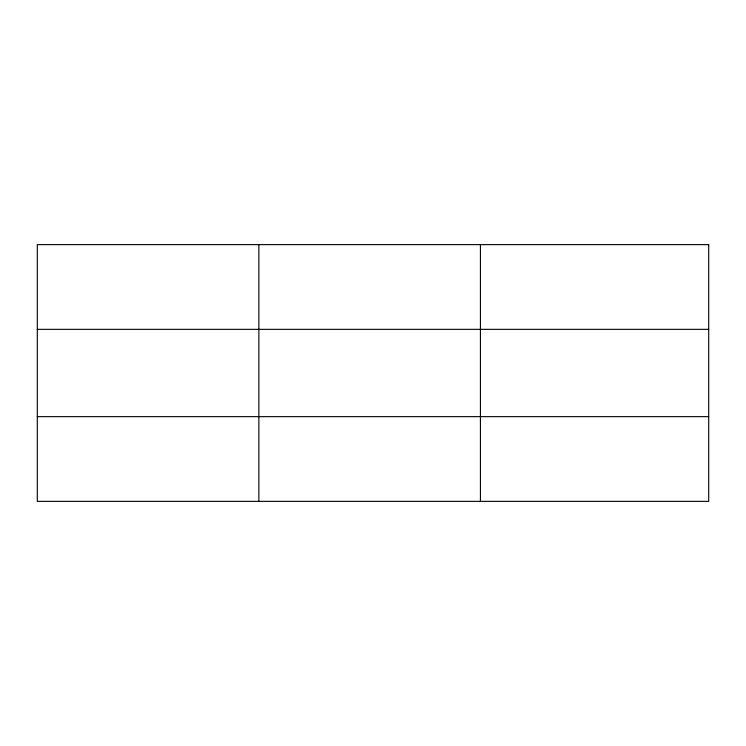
<?xml version="1.0" encoding="UTF-8"?>
<svg xmlns="http://www.w3.org/2000/svg" width="746" height="746" viewBox="0 0 746 746"><rect width="100%" height="100%" fill="white"/><g stroke="black" fill="none" stroke-linecap="round" stroke-linejoin="round"><path stroke-width="1.12" d="M258.862 244.632L258.862 501.368M480.424 244.632L480.424 501.368M37.3 329.35L708.7 329.35M37.3 416.65L708.7 416.65M708.7 244.632L708.7 501.368L37.3 501.368L37.3 244.632L708.7 244.632"/></g></svg>
